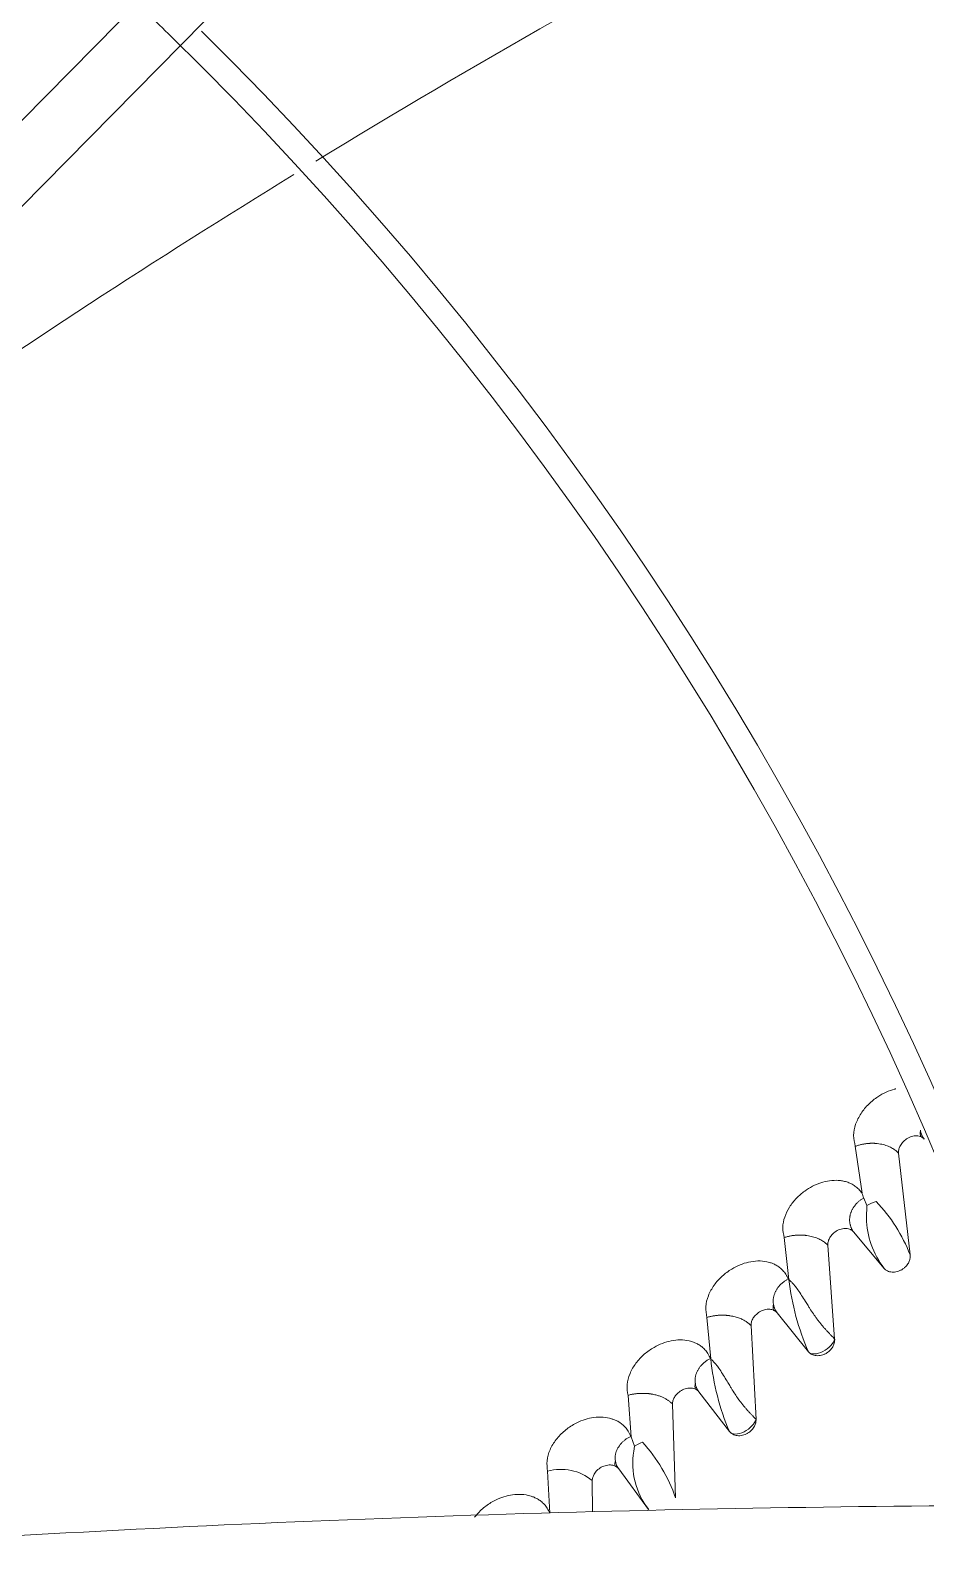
# Model space of a CAD drawing. Header units: millimetres. Extents: x 113490 to 142599, y -20467 to 115.
# Drawn here: x 131522.5 to 131611.6, y -10194.2 to -10042.9 of the extents above; entities that cross this region are included whole.
import ezdxf

# ---------------------------------------------------------------- set-up
doc = ezdxf.new("R2010")
doc.units = ezdxf.units.MM
doc.layers.add('DV3_0', color=7, linetype='Continuous')

msp = doc.modelspace()

# ---------------------------------------------------------------- linework, layer by layer
at = {"layer": 'DV3_0', "color": 7, "linetype": 'Continuous', "lineweight": 15}
for p, q in [((131610.36, -9961.9), (131457.62, -10116.79)), ((131461.94, -10120.95), (131614.66, -9966.08)), ((131604.63, -10154.07), (131605.3, -10158.75)), ((131608.94, -10154.75), (131610.09, -10164.89)), ((131605.79, -10159.97), (131605.46, -10159.22)), ((131605.74, -10161.21), (131605.79, -10159.97)), ((131605.79, -10159.97), (131606.24, -10159.75)), ((131606.24, -10159.75), (131606.71, -10159.58)), ((131607.5, -10166.23), (131604.46, -10162.59)), ((131597.55, -10163.16), (131598, -10167.35)), ((131601.89, -10163.92), (131602.57, -10173.27)), ((131598, -10167.35), (131597.95, -10167.28)), ((131599.96, -10174.54), (131596.84, -10170.65)), ((131589.85, -10171.12), (131590.23, -10175.25)), ((131594.25, -10171.93), (131594.74, -10181.28)), ((131590.23, -10175.25), (131590.2, -10175.21)), ((131582, -10178.88), (131582.3, -10183.01)), ((131586.43, -10179.75), (131586.73, -10189.1)), ((131592.1, -10182.49), (131589.05, -10178.53)), ((131582.3, -10183.01), (131582.27, -10182.97)), ((131582.64, -10183.94), (131582.3, -10183.01)), ((131582.56, -10184.44), (131582.64, -10183.94)), ((131582.64, -10183.94), (131582.99, -10183.75)), ((131582.99, -10183.75), (131583.26, -10183.62)), ((131583.26, -10183.62), (131583.44, -10183.55)), ((131573.98, -10186.44), (131574.21, -10190.61)), ((131584.05, -10190.26), (131581.08, -10186.21)), ((131578.43, -10187.38), (131578.46, -10190.48))]:
    msp.add_line(p, q, dxfattribs=at)
for centre, radius, start, end in [((131296.24, -10288.99), 551.5, 15.4775, 74.5225), ((131296.24, -10288.99), 346, 46.4603, 135.3186), ((132005.25, -10800.46), 872.22, 114.12782, 121.39321), ((131296.24, -10288.99), 343.5, 45.622, 46.146), ((131296.24, -10288.99), 343.5, 315.6512, 45.622), ((131296.24, -10288.99), 346, 316.5062, 45.3204), ((132005.25, -10800.46), 872.22, 121.56134, 127.88902), ((131296.24, -10288.99), 236, 317.0271, 45.7088), ((131296.24, -10288.99), 233.5, 316.4663, 45.8392), ((131612.09, -10152.78), 0.996, 164.4286, 200.7731), ((131599.67, -10160.95), 6.04, 16.651, 21.4082), ((131595.36, -10170.54), 15.77, 20.989, 44.0203), ((131614.15, -10161.08), 8.41, 180.9081, 217.7819), ((131624.09, -10164.11), 26.29, 187.0764, 203.3625), ((131597.33, -10170.09), 0.885, 161.2275, 200.8008), ((131615.82, -10172.51), 25.74, 186.1174, 202.8222), ((131589.5, -10177.97), 0.845, 159.536, 201.092), ((131572.13, -10193.99), 15.39, 18.5208, 42.7185), ((131581.48, -10185.66), 0.795, 157.3992, 201.2102), ((131590.06, -10185.62), 7.59, 171.042, 217.6939), ((131575.33, -10191.08), 4.83, 50.0895, 106.1879), ((131626.61, -12030.74), 1840.9, 90.07296, 93.56963)]:
    msp.add_arc(centre, radius, start, end, dxfattribs=at)
for points, knots in [([(131608.65, -10148.34), (131608.62, -10148.35), (131608.01, -10148.51), (131607.05, -10148.95), (131605.93, -10149.85), (131605.15, -10150.78), (131604.61, -10151.86), (131604.37, -10153.01), (131604.54, -10153.71), (131604.63, -10154.07)], [0.3922784, 0.3922784, 0.3922784, 0.3922784, 0.3989376, 0.5409153, 0.6281958, 0.718865, 0.8114508, 0.9049035, 1, 1, 1, 1]), ([(131611.11, -10152.47), (131611.12, -10152.51), (131611.13, -10152.58), (131611.16, -10152.7), (131611.2, -10152.81), (131611.24, -10152.93), (131611.29, -10153.04), (131611.35, -10153.15), (131611.42, -10153.26), (131611.47, -10153.33), (131611.49, -10153.36)], [0.7367221, 0.7367221, 0.7367221, 0.7367221, 0.7643288, 0.7978965, 0.8315165, 0.8651746, 0.8988591, 0.9325612, 0.9662753, 1, 1, 1, 1]), ([(131604.63, -10154.07), (131604.68, -10154.05), (131604.79, -10154.01), (131604.95, -10153.96), (131605.1, -10153.92), (131605.25, -10153.88), (131605.4, -10153.85), (131605.54, -10153.83), (131605.67, -10153.81), (131605.79, -10153.8), (131605.91, -10153.78), (131606.02, -10153.78), (131606.12, -10153.77), (131606.22, -10153.77), (131606.3, -10153.77), (131606.39, -10153.77), (131606.46, -10153.77), (131606.53, -10153.77), (131606.59, -10153.78), (131606.64, -10153.78), (131606.68, -10153.79), (131606.72, -10153.79), (131606.75, -10153.79), (131606.78, -10153.8), (131606.79, -10153.8), (131606.91, -10153.81), (131607.12, -10153.84), (131607.41, -10153.9), (131607.67, -10153.97), (131607.91, -10154.06), (131608.13, -10154.16), (131608.33, -10154.27), (131608.51, -10154.38), (131608.67, -10154.5), (131608.81, -10154.63), (131608.9, -10154.71), (131608.94, -10154.75)], [0, 0, 0, 0, 0.034452, 0.067384, 0.098837, 0.12884, 0.157416, 0.18458, 0.210346, 0.234722, 0.257714, 0.279327, 0.299562, 0.318421, 0.335903, 0.352008, 0.366734, 0.380078, 0.392038, 0.402612, 0.411796, 0.419587, 0.425984, 0.430984, 0.434584, 0.436784, 0.502175, 0.565322, 0.626349, 0.685335, 0.742342, 0.797432, 0.850666, 0.902117, 0.951866, 1, 1, 1, 1]), ([(131611.49, -10153.36), (131611.48, -10153.34), (131611.44, -10153.3), (131611.38, -10153.25), (131611.32, -10153.2), (131611.25, -10153.16), (131611.14, -10153.1), (131610.98, -10153.05), (131610.75, -10153.02), (131610.5, -10153.03), (131610.15, -10153.1), (131609.73, -10153.31), (131609.38, -10153.61), (131609.18, -10153.88), (131609.07, -10154.06), (131609, -10154.25), (131608.95, -10154.42), (131608.93, -10154.59), (131608.94, -10154.7), (131608.94, -10154.75)], [0, 0, 0, 0, 0.024678, 0.049276, 0.073933, 0.098788, 0.123975, 0.189522, 0.256186, 0.326612, 0.39802, 0.544943, 0.686929, 0.745909, 0.804137, 0.854279, 0.903786, 0.952122, 1, 1, 1, 1]), ([(131605.3, -10158.75), (131605.19, -10158.61), (131604.99, -10158.34), (131604.61, -10158.02), (131604.21, -10157.78), (131603.78, -10157.61), (131603.36, -10157.51), (131602.52, -10157.41), (131601.19, -10157.6), (131599.76, -10158.34), (131598.73, -10159.23), (131598.04, -10160.11), (131597.56, -10161.11), (131597.34, -10162.18), (131597.48, -10162.83), (131597.55, -10163.16)], [0, 0, 0, 0, 0.049007, 0.095446, 0.139468, 0.181114, 0.22038, 0.257178, 0.405723, 0.54922, 0.63594, 0.72517, 0.815746, 0.907169, 1, 1, 1, 1]), ([(131605.46, -10159.22), (131605.42, -10159.24), (131605.33, -10159.29), (131605.22, -10159.37), (131605.1, -10159.46), (131604.99, -10159.54), (131604.89, -10159.64), (131604.79, -10159.73), (131604.69, -10159.83), (131604.61, -10159.94), (131604.53, -10160.05), (131604.45, -10160.16), (131604.38, -10160.27), (131604.32, -10160.38), (131604.26, -10160.5), (131604.21, -10160.62), (131604.17, -10160.74), (131604.13, -10160.86), (131604.1, -10160.98), (131604.08, -10161.1), (131604.07, -10161.22), (131604.06, -10161.34), (131604.06, -10161.47), (131604.07, -10161.59), (131604.08, -10161.71), (131604.11, -10161.82), (131604.13, -10161.94), (131604.17, -10162.06), (131604.21, -10162.17), (131604.26, -10162.28), (131604.32, -10162.38), (131604.38, -10162.49), (131604.43, -10162.56), (131604.46, -10162.59)], [0, 0, 0, 0, 0.030377, 0.060748, 0.091153, 0.121627, 0.152197, 0.182886, 0.213712, 0.244687, 0.275822, 0.307124, 0.338597, 0.370244, 0.402069, 0.434073, 0.466259, 0.49863, 0.531186, 0.563923, 0.596832, 0.6299, 0.663115, 0.69646, 0.729919, 0.763477, 0.797117, 0.830824, 0.864585, 0.89839, 0.93223, 0.9661, 1, 1, 1, 1]), ([(131597.55, -10163.16), (131597.6, -10163.14), (131597.71, -10163.11), (131597.88, -10163.06), (131598.04, -10163.03), (131598.2, -10163), (131598.35, -10162.97), (131598.49, -10162.95), (131598.62, -10162.94), (131598.75, -10162.92), (131598.87, -10162.92), (131598.99, -10162.91), (131599.09, -10162.91), (131599.19, -10162.91), (131599.28, -10162.91), (131599.37, -10162.92), (131599.44, -10162.92), (131599.51, -10162.93), (131599.57, -10162.93), (131599.63, -10162.94), (131599.67, -10162.94), (131599.71, -10162.95), (131599.74, -10162.95), (131599.77, -10162.96), (131599.79, -10162.96), (131599.9, -10162.97), (131600.1, -10163.01), (131600.38, -10163.07), (131600.64, -10163.15), (131600.88, -10163.24), (131601.1, -10163.34), (131601.29, -10163.45), (131601.47, -10163.56), (131601.63, -10163.68), (131601.77, -10163.8), (131601.85, -10163.88), (131601.89, -10163.92)], [0, 0, 0, 0, 0.035479, 0.069398, 0.101793, 0.132694, 0.162122, 0.190094, 0.21662, 0.241709, 0.265367, 0.287598, 0.308404, 0.327787, 0.345745, 0.36228, 0.377388, 0.391068, 0.403318, 0.414135, 0.423517, 0.431461, 0.437964, 0.443025, 0.446641, 0.448812, 0.512732, 0.574463, 0.634121, 0.691792, 0.747544, 0.801444, 0.853561, 0.903971, 0.952755, 1, 1, 1, 1]), ([(131604.46, -10162.59), (131604.43, -10162.56), (131604.39, -10162.52), (131604.32, -10162.45), (131604.23, -10162.4), (131604.11, -10162.33), (131603.94, -10162.27), (131603.71, -10162.24), (131603.47, -10162.25), (131603.12, -10162.32), (131602.71, -10162.51), (131602.36, -10162.81), (131602.15, -10163.06), (131602.05, -10163.24), (131601.97, -10163.42), (131601.92, -10163.59), (131601.89, -10163.76), (131601.89, -10163.87), (131601.89, -10163.92)], [0, 0, 0, 0, 0.031145, 0.062218, 0.093482, 0.125195, 0.191206, 0.258243, 0.328679, 0.399965, 0.545868, 0.68677, 0.745639, 0.803769, 0.854012, 0.903665, 0.952, 1, 1, 1, 1]), ([(131597.95, -10167.28), (131597.88, -10167.12), (131597.73, -10166.82), (131597.43, -10166.44), (131597.1, -10166.14), (131596.76, -10165.91), (131596.43, -10165.75), (131596.11, -10165.64), (131595.35, -10165.45), (131594.03, -10165.49), (131592.49, -10166.13), (131591.34, -10166.98), (131590.53, -10167.89), (131589.95, -10168.94), (131589.67, -10170.07), (131589.79, -10170.77), (131589.85, -10171.12)], [0, 0, 0, 0, 0.047036, 0.090401, 0.130202, 0.166503, 0.199277, 0.228461, 0.253972, 0.401518, 0.541059, 0.630182, 0.721571, 0.813945, 0.906561, 1, 1, 1, 1]), ([(131610.09, -10164.89), (131610.09, -10164.92), (131610.1, -10164.99), (131610.1, -10165.08), (131610.09, -10165.18), (131610.07, -10165.29), (131610.03, -10165.44), (131609.93, -10165.68), (131609.77, -10165.93), (131609.54, -10166.16), (131609.32, -10166.33), (131609.07, -10166.46), (131608.81, -10166.56), (131608.54, -10166.61), (131608.29, -10166.61), (131608.04, -10166.57), (131607.85, -10166.5), (131607.7, -10166.42), (131607.59, -10166.34), (131607.53, -10166.27), (131607.5, -10166.23)], [0, 0, 0, 0, 0.028178, 0.055352, 0.08164, 0.107171, 0.153927, 0.201767, 0.313928, 0.380235, 0.452708, 0.523632, 0.595246, 0.666832, 0.737628, 0.806405, 0.87473, 0.917481, 0.959025, 1, 1, 1, 1]), ([(131597.95, -10167.28), (131597.91, -10167.31), (131597.82, -10167.35), (131597.7, -10167.43), (131597.58, -10167.51), (131597.46, -10167.6), (131597.35, -10167.69), (131597.24, -10167.78), (131597.14, -10167.88), (131597.05, -10167.99), (131596.96, -10168.09), (131596.88, -10168.2), (131596.81, -10168.32), (131596.74, -10168.43), (131596.68, -10168.55), (131596.62, -10168.67), (131596.58, -10168.79), (131596.54, -10168.91), (131596.5, -10169.03), (131596.48, -10169.15), (131596.46, -10169.28), (131596.45, -10169.4), (131596.45, -10169.52), (131596.46, -10169.64), (131596.47, -10169.76), (131596.49, -10169.88), (131596.52, -10170), (131596.55, -10170.11), (131596.59, -10170.23), (131596.64, -10170.34), (131596.7, -10170.45), (131596.77, -10170.55), (131596.81, -10170.62), (131596.84, -10170.65)], [0, 0, 0, 0, 0.03062, 0.061208, 0.091809, 0.122459, 0.153186, 0.184014, 0.214963, 0.246044, 0.277269, 0.308645, 0.340177, 0.371867, 0.403719, 0.435736, 0.46792, 0.500276, 0.532804, 0.565501, 0.598358, 0.631363, 0.664502, 0.69776, 0.73112, 0.764565, 0.798081, 0.831652, 0.865266, 0.898913, 0.932586, 0.966281, 1, 1, 1, 1]), ([(131598, -10167.35), (131598.04, -10167.38), (131598.12, -10167.45), (131598.24, -10167.56), (131598.36, -10167.68), (131598.47, -10167.81), (131598.66, -10168.03), (131598.94, -10168.4), (131599.28, -10168.93), (131599.62, -10169.46), (131599.89, -10169.89), (131600.15, -10170.31), (131600.43, -10170.74), (131600.74, -10171.18), (131601, -10171.52), (131601.22, -10171.79), (131601.43, -10172.05), (131601.65, -10172.29), (131601.85, -10172.51), (131602.05, -10172.72), (131602.24, -10172.92), (131602.42, -10173.1), (131602.52, -10173.21), (131602.57, -10173.27)], [0, 0, 0, 0, 0.022443, 0.045639, 0.06962, 0.094413, 0.12004, 0.191521, 0.285248, 0.377064, 0.444002, 0.485838, 0.570203, 0.643535, 0.688385, 0.731167, 0.772156, 0.811664, 0.850038, 0.887652, 0.924906, 0.962214, 1, 1, 1, 1]), ([(131596.84, -10170.65), (131596.82, -10170.63), (131596.78, -10170.58), (131596.7, -10170.51), (131596.62, -10170.46), (131596.5, -10170.39), (131596.33, -10170.33), (131596.1, -10170.29), (131595.86, -10170.29), (131595.51, -10170.36), (131595.09, -10170.54), (131594.74, -10170.82), (131594.53, -10171.08), (131594.42, -10171.25), (131594.33, -10171.43), (131594.28, -10171.6), (131594.25, -10171.77), (131594.25, -10171.88), (131594.25, -10171.93)], [0, 0, 0, 0, 0.031241, 0.062418, 0.093791, 0.125616, 0.19178, 0.258934, 0.329339, 0.400547, 0.545932, 0.686248, 0.74507, 0.803167, 0.853519, 0.903304, 0.951794, 1, 1, 1, 1]), ([(131589.85, -10171.12), (131589.91, -10171.1), (131590.01, -10171.07), (131590.18, -10171.03), (131590.33, -10171), (131590.48, -10170.97), (131590.63, -10170.95), (131590.77, -10170.93), (131590.9, -10170.91), (131591.03, -10170.9), (131591.15, -10170.9), (131591.27, -10170.89), (131591.37, -10170.89), (131591.47, -10170.89), (131591.57, -10170.89), (131591.65, -10170.9), (131591.73, -10170.9), (131591.8, -10170.91), (131591.87, -10170.91), (131591.93, -10170.92), (131591.98, -10170.93), (131592.03, -10170.93), (131592.07, -10170.94), (131592.1, -10170.94), (131592.13, -10170.95), (131592.15, -10170.95), (131592.16, -10170.95), (131592.25, -10170.97), (131592.42, -10171), (131592.66, -10171.05), (131592.88, -10171.12), (131593.09, -10171.19), (131593.28, -10171.27), (131593.46, -10171.35), (131593.62, -10171.44), (131593.77, -10171.53), (131593.91, -10171.63), (131594.03, -10171.73), (131594.14, -10171.83), (131594.21, -10171.9), (131594.25, -10171.93)], [0, 0, 0, 0, 0.033907, 0.066422, 0.097575, 0.127386, 0.155873, 0.183049, 0.208925, 0.233507, 0.256801, 0.278813, 0.299544, 0.318996, 0.337171, 0.354069, 0.369688, 0.384029, 0.39709, 0.408869, 0.419364, 0.428572, 0.436492, 0.443121, 0.448458, 0.4525, 0.455247, 0.456697, 0.509325, 0.560446, 0.61013, 0.658427, 0.705382, 0.751036, 0.795428, 0.8386, 0.880596, 0.921463, 0.961247, 1, 1, 1, 1]), ([(131590.2, -10175.21), (131590.13, -10175.04), (131589.98, -10174.73), (131589.68, -10174.33), (131589.35, -10174.03), (131589.01, -10173.8), (131588.68, -10173.64), (131588.37, -10173.52), (131587.62, -10173.32), (131586.31, -10173.33), (131584.75, -10173.94), (131583.58, -10174.76), (131582.74, -10175.66), (131582.15, -10176.7), (131581.84, -10177.83), (131581.94, -10178.53), (131582, -10178.88)], [0, 0, 0, 0, 0.048342, 0.092635, 0.132982, 0.169436, 0.201959, 0.230483, 0.25492, 0.402152, 0.540605, 0.6308, 0.722713, 0.815102, 0.90736, 1, 1, 1, 1]), ([(131602.57, -10173.27), (131602.57, -10173.3), (131602.58, -10173.35), (131602.57, -10173.44), (131602.57, -10173.52), (131602.55, -10173.64), (131602.51, -10173.78), (131602.43, -10173.96), (131602.32, -10174.14), (131602.12, -10174.4), (131601.85, -10174.63), (131601.53, -10174.8), (131601.27, -10174.88), (131601, -10174.93), (131600.74, -10174.93), (131600.5, -10174.89), (131600.31, -10174.82), (131600.16, -10174.73), (131600.05, -10174.64), (131599.99, -10174.57), (131599.96, -10174.54)], [0, 0, 0, 0, 0.024042, 0.048168, 0.072506, 0.097179, 0.146572, 0.196318, 0.25187, 0.30816, 0.446127, 0.517252, 0.58906, 0.661781, 0.733631, 0.802402, 0.870886, 0.914714, 0.957535, 1, 1, 1, 1]), ([(131602.57, -10173.27), (131602.53, -10173.46), (131602.4, -10173.7), (131601.98, -10174.14), (131601.7, -10174.36), (131601.12, -10174.66), (131600.81, -10174.75), (131600.29, -10174.76), (131600.08, -10174.69), (131599.96, -10174.54)], [0, 0, 0, 0, 0.25, 0.25, 0.5, 0.5, 0.75, 0.75, 1, 1, 1, 1]), ([(131590.2, -10175.21), (131590.16, -10175.23), (131590.07, -10175.28), (131589.94, -10175.35), (131589.82, -10175.43), (131589.7, -10175.52), (131589.59, -10175.6), (131589.48, -10175.7), (131589.38, -10175.8), (131589.29, -10175.9), (131589.2, -10176), (131589.12, -10176.11), (131589.04, -10176.22), (131588.97, -10176.33), (131588.91, -10176.45), (131588.85, -10176.57), (131588.8, -10176.68), (131588.76, -10176.8), (131588.73, -10176.92), (131588.7, -10177.05), (131588.68, -10177.17), (131588.67, -10177.29), (131588.67, -10177.41), (131588.67, -10177.53), (131588.69, -10177.65), (131588.7, -10177.77), (131588.73, -10177.88), (131588.77, -10178), (131588.81, -10178.11), (131588.86, -10178.22), (131588.91, -10178.32), (131588.98, -10178.43), (131589.02, -10178.49), (131589.05, -10178.53)], [0, 0, 0, 0, 0.030718, 0.061403, 0.092096, 0.122834, 0.153646, 0.184553, 0.215574, 0.246721, 0.278005, 0.309431, 0.341004, 0.372728, 0.404604, 0.436635, 0.468824, 0.501175, 0.53369, 0.566365, 0.599192, 0.632159, 0.665253, 0.698458, 0.731759, 0.76514, 0.798585, 0.83208, 0.865614, 0.899177, 0.932763, 0.966369, 1, 1, 1, 1]), ([(131590.23, -10175.25), (131590.27, -10175.28), (131590.35, -10175.35), (131590.46, -10175.47), (131590.58, -10175.59), (131590.7, -10175.73), (131590.89, -10175.95), (131591.16, -10176.34), (131591.5, -10176.88), (131591.83, -10177.42), (131592.09, -10177.86), (131592.35, -10178.29), (131592.63, -10178.73), (131592.93, -10179.18), (131593.19, -10179.52), (131593.4, -10179.8), (131593.61, -10180.05), (131593.82, -10180.29), (131594.03, -10180.52), (131594.22, -10180.73), (131594.41, -10180.93), (131594.59, -10181.11), (131594.69, -10181.22), (131594.74, -10181.28)], [0, 0, 0, 0, 0.022637, 0.046049, 0.070267, 0.095318, 0.121227, 0.193346, 0.288378, 0.379765, 0.446996, 0.489882, 0.574046, 0.64723, 0.691817, 0.734288, 0.774921, 0.814029, 0.851965, 0.889113, 0.925882, 0.962699, 1, 1, 1, 1]), ([(131589.05, -10178.53), (131589.03, -10178.51), (131589, -10178.47), (131588.94, -10178.41), (131588.88, -10178.36), (131588.82, -10178.31), (131588.71, -10178.25), (131588.54, -10178.19), (131588.32, -10178.15), (131588.07, -10178.15), (131587.73, -10178.2), (131587.3, -10178.37), (131586.94, -10178.65), (131586.73, -10178.9), (131586.61, -10179.07), (131586.52, -10179.25), (131586.47, -10179.42), (131586.43, -10179.59), (131586.43, -10179.7), (131586.43, -10179.75)], [0, 0, 0, 0, 0.025093, 0.050113, 0.075192, 0.100464, 0.126059, 0.192379, 0.259662, 0.330051, 0.401197, 0.546082, 0.685809, 0.744576, 0.802632, 0.853069, 0.902965, 0.951658, 1, 1, 1, 1]), ([(131582, -10178.88), (131582.05, -10178.86), (131582.16, -10178.83), (131582.33, -10178.79), (131582.49, -10178.76), (131582.65, -10178.74), (131582.8, -10178.72), (131582.95, -10178.7), (131583.09, -10178.69), (131583.22, -10178.68), (131583.34, -10178.68), (131583.46, -10178.68), (131583.57, -10178.68), (131583.67, -10178.68), (131583.77, -10178.68), (131583.85, -10178.69), (131583.93, -10178.7), (131584.01, -10178.7), (131584.07, -10178.71), (131584.13, -10178.72), (131584.19, -10178.73), (131584.23, -10178.73), (131584.27, -10178.74), (131584.3, -10178.74), (131584.33, -10178.75), (131584.34, -10178.75), (131584.36, -10178.75), (131584.43, -10178.77), (131584.56, -10178.79), (131584.76, -10178.84), (131584.94, -10178.89), (131585.11, -10178.94), (131585.27, -10179), (131585.43, -10179.07), (131585.57, -10179.13), (131585.71, -10179.2), (131585.83, -10179.28), (131585.95, -10179.35), (131586.06, -10179.43), (131586.16, -10179.51), (131586.26, -10179.59), (131586.35, -10179.67), (131586.4, -10179.72), (131586.43, -10179.75)], [0, 0, 0, 0, 0.034846, 0.068249, 0.100236, 0.130829, 0.160043, 0.18789, 0.214382, 0.239524, 0.263322, 0.285781, 0.306904, 0.326692, 0.345148, 0.36227, 0.378058, 0.392512, 0.40563, 0.41741, 0.42785, 0.436947, 0.444699, 0.451105, 0.456161, 0.459868, 0.462222, 0.463225, 0.504898, 0.545618, 0.585421, 0.624335, 0.662384, 0.69959, 0.735973, 0.771553, 0.806353, 0.840393, 0.873695, 0.906283, 0.93818, 0.969411, 1, 1, 1, 1]), ([(131582.27, -10182.97), (131582.19, -10182.79), (131582.05, -10182.46), (131581.74, -10182.06), (131581.41, -10181.75), (131581.07, -10181.51), (131580.74, -10181.35), (131580.44, -10181.24), (131579.71, -10181.03), (131578.41, -10181), (131576.85, -10181.57), (131575.66, -10182.37), (131574.8, -10183.26), (131574.18, -10184.29), (131573.86, -10185.4), (131573.94, -10186.09), (131573.98, -10186.44)], [0, 0, 0, 0, 0.050082, 0.095597, 0.136643, 0.173258, 0.205394, 0.23297, 0.255894, 0.402955, 0.54033, 0.631502, 0.723885, 0.816264, 0.908157, 1, 1, 1, 1]), ([(131594.74, -10181.28), (131594.74, -10181.3), (131594.74, -10181.36), (131594.74, -10181.44), (131594.73, -10181.53), (131594.71, -10181.65), (131594.66, -10181.79), (131594.58, -10181.97), (131594.47, -10182.15), (131594.27, -10182.4), (131593.99, -10182.62), (131593.66, -10182.78), (131593.4, -10182.87), (131593.13, -10182.91), (131592.87, -10182.9), (131592.63, -10182.86), (131592.44, -10182.78), (131592.29, -10182.69), (131592.19, -10182.6), (131592.13, -10182.53), (131592.1, -10182.49)], [0, 0, 0, 0, 0.02414, 0.048356, 0.072777, 0.09753, 0.147047, 0.196896, 0.252432, 0.308704, 0.446138, 0.517004, 0.588587, 0.66122, 0.733031, 0.801899, 0.870513, 0.914469, 0.957415, 1, 1, 1, 1]), ([(131594.74, -10181.28), (131594.7, -10181.47), (131594.55, -10181.71), (131594.13, -10182.15), (131593.85, -10182.36), (131593.26, -10182.66), (131592.95, -10182.74), (131592.43, -10182.73), (131592.22, -10182.65), (131592.1, -10182.49)], [0, 0, 0, 0, 0.25, 0.25, 0.5, 0.5, 0.75, 0.75, 1, 1, 1, 1]), ([(131582.27, -10182.97), (131582.22, -10182.99), (131582.13, -10183.03), (131582.01, -10183.1), (131581.88, -10183.18), (131581.77, -10183.26), (131581.65, -10183.35), (131581.55, -10183.44), (131581.44, -10183.54), (131581.35, -10183.63), (131581.26, -10183.74), (131581.17, -10183.84), (131581.1, -10183.95), (131581.03, -10184.06), (131580.96, -10184.17), (131580.9, -10184.29), (131580.85, -10184.4), (131580.81, -10184.52), (131580.78, -10184.64), (131580.75, -10184.76), (131580.73, -10184.88), (131580.72, -10185), (131580.71, -10185.12), (131580.72, -10185.23), (131580.73, -10185.35), (131580.74, -10185.47), (131580.77, -10185.58), (131580.8, -10185.69), (131580.84, -10185.8), (131580.89, -10185.91), (131580.95, -10186.01), (131581.01, -10186.12), (131581.06, -10186.18), (131581.08, -10186.21)], [0, 0, 0, 0, 0.030834, 0.06163, 0.092431, 0.123271, 0.154179, 0.185176, 0.21628, 0.247503, 0.278854, 0.310338, 0.34196, 0.373722, 0.405626, 0.437675, 0.46987, 0.502218, 0.534719, 0.567371, 0.600164, 0.63309, 0.666133, 0.699279, 0.732513, 0.765819, 0.799183, 0.83259, 0.866029, 0.899493, 0.932975, 0.966476, 1, 1, 1, 1]), ([(131581.08, -10186.21), (131581.07, -10186.19), (131581.03, -10186.15), (131580.98, -10186.09), (131580.92, -10186.04), (131580.85, -10186), (131580.74, -10185.93), (131580.58, -10185.86), (131580.36, -10185.82), (131580.11, -10185.81), (131579.76, -10185.86), (131579.33, -10186.02), (131578.97, -10186.29), (131578.75, -10186.53), (131578.63, -10186.71), (131578.54, -10186.88), (131578.48, -10187.05), (131578.44, -10187.21), (131578.43, -10187.32), (131578.43, -10187.38)], [0, 0, 0, 0, 0.025189, 0.050309, 0.075492, 0.100872, 0.126577, 0.193176, 0.260708, 0.331221, 0.402449, 0.547104, 0.686372, 0.745093, 0.803111, 0.853656, 0.903699, 0.951909, 1, 1, 1, 1]), ([(131574.21, -10190.61), (131574.13, -10190.44), (131573.98, -10190.13), (131573.67, -10189.74), (131573.34, -10189.43), (131573, -10189.2), (131572.66, -10189.04), (131572.36, -10188.92), (131571.61, -10188.72), (131570.32, -10188.7), (131568.76, -10189.27), (131567.58, -10190.06), (131567, -10190.67), (131566.74, -10191.01), (131566.72, -10191.03)], [0, 0, 0, 0, 0.0490666, 0.0940134, 0.1349349, 0.1718575, 0.2047466, 0.2335374, 0.2581546, 0.405206, 0.5421819, 0.6340491, 0.7264807, 0.7333958, 0.7333958, 0.7333958, 0.7333958])]:
    msp.add_open_spline(points, degree=3, knots=knots, dxfattribs=at)

doc.saveas('drawing.dxf')
